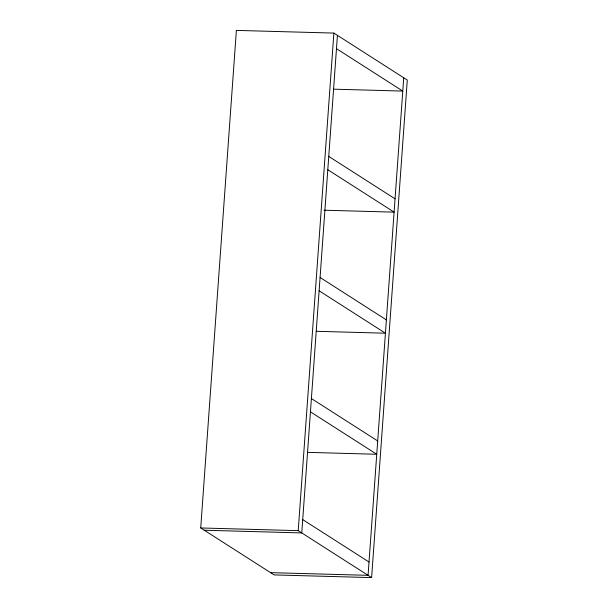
<?xml version="1.0" encoding="UTF-8"?>
<svg xmlns="http://www.w3.org/2000/svg" width="608" height="608" viewBox="0 0 608 608"><rect width="100%" height="100%" fill="white"/><g stroke="black" fill="none" stroke-linecap="round" stroke-linejoin="round"><path stroke-width="0.91" d="M200.716 527.964L236.383 30.4L333.883 33.083L407.284 80.036L371.617 577.6L274.117 574.917L200.716 527.964L298.216 530.647L371.617 577.6M298.216 530.647L333.883 33.083M337.432 35.355L301.766 532.92L204.265 530.237M403.735 77.763L368.068 575.328L270.568 572.645M333.678 89.178L402.777 91.078L336.482 48.663M324.049 210.216L394.106 212.139L327.803 169.731M316.32 331.299L385.426 333.207L319.124 290.791M307.64 452.367L376.747 454.267L310.445 411.852M328.753 156.416L395.056 198.831M320.082 277.476L386.376 319.892M311.402 398.544L377.705 440.952M302.723 519.604L369.026 562.02"/></g></svg>
